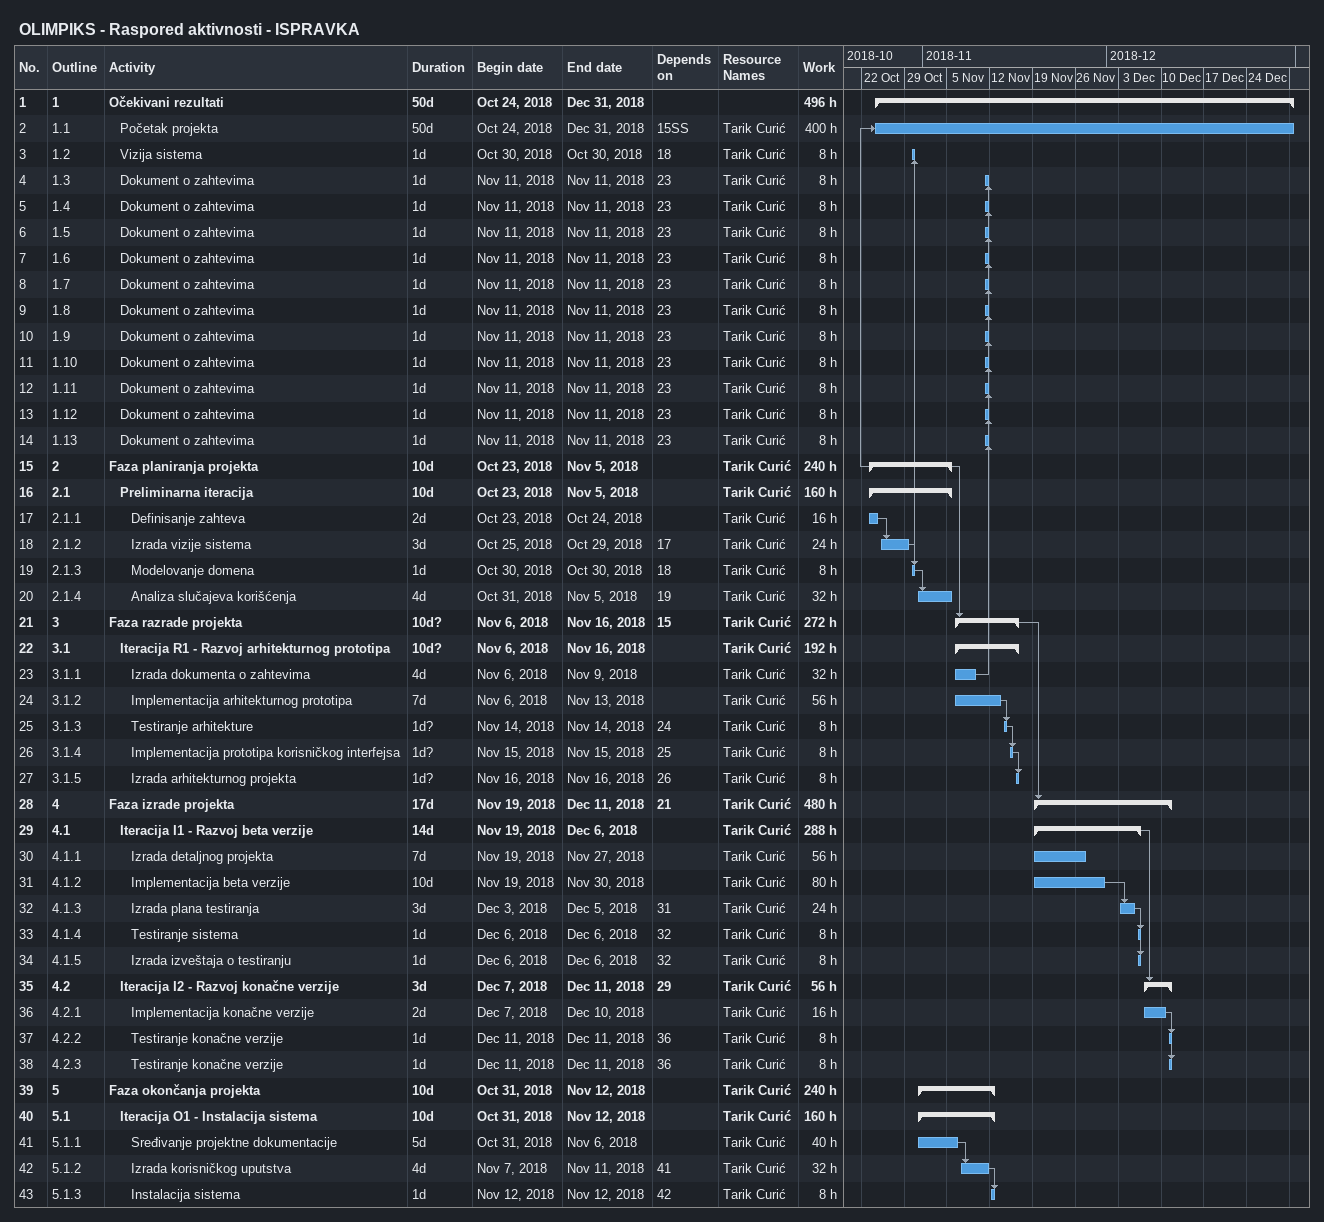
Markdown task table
OLIMPIKS - Raspored aktivnosti - ISPRAVKA

| ID | WBS | Task | Duration | Start | Finish | Predecessors | Resources | Work (h) |
|---|---|---|---|---|---|---|---|---|
| 1 | 1 | **Očekivani rezultati** | 50d | 2018-10-24 | 2018-12-31 |  |  | 496 |
| 2 | 1.1 | Početak projekta | 50d | 2018-10-24 | 2018-12-31 | 15SS | Tarik Curić | 400 |
| 3 | 1.2 | Vizija sistema | 1d | 2018-10-30 | 2018-10-30 | 18 | Tarik Curić | 8 |
| 4 | 1.3 | Dokument o zahtevima | 1d | 2018-11-11 | 2018-11-11 | 23 | Tarik Curić | 8 |
| 5 | 1.4 | Dokument o zahtevima | 1d | 2018-11-11 | 2018-11-11 | 23 | Tarik Curić | 8 |
| 6 | 1.5 | Dokument o zahtevima | 1d | 2018-11-11 | 2018-11-11 | 23 | Tarik Curić | 8 |
| 7 | 1.6 | Dokument o zahtevima | 1d | 2018-11-11 | 2018-11-11 | 23 | Tarik Curić | 8 |
| 8 | 1.7 | Dokument o zahtevima | 1d | 2018-11-11 | 2018-11-11 | 23 | Tarik Curić | 8 |
| 9 | 1.8 | Dokument o zahtevima | 1d | 2018-11-11 | 2018-11-11 | 23 | Tarik Curić | 8 |
| 10 | 1.9 | Dokument o zahtevima | 1d | 2018-11-11 | 2018-11-11 | 23 | Tarik Curić | 8 |
| 11 | 1.10 | Dokument o zahtevima | 1d | 2018-11-11 | 2018-11-11 | 23 | Tarik Curić | 8 |
| 12 | 1.11 | Dokument o zahtevima | 1d | 2018-11-11 | 2018-11-11 | 23 | Tarik Curić | 8 |
| 13 | 1.12 | Dokument o zahtevima | 1d | 2018-11-11 | 2018-11-11 | 23 | Tarik Curić | 8 |
| 14 | 1.13 | Dokument o zahtevima | 1d | 2018-11-11 | 2018-11-11 | 23 | Tarik Curić | 8 |
| 15 | 2 | **Faza planiranja projekta** | 10d | 2018-10-23 | 2018-11-05 |  | Tarik Curić | 240 |
| 16 | 2.1 | **Preliminarna iteracija** | 10d | 2018-10-23 | 2018-11-05 |  | Tarik Curić | 160 |
| 17 | 2.1.1 | Definisanje zahteva | 2d | 2018-10-23 | 2018-10-24 |  | Tarik Curić | 16 |
| 18 | 2.1.2 | Izrada vizije sistema | 3d | 2018-10-25 | 2018-10-29 | 17 | Tarik Curić | 24 |
| 19 | 2.1.3 | Modelovanje domena | 1d | 2018-10-30 | 2018-10-30 | 18 | Tarik Curić | 8 |
| 20 | 2.1.4 | Analiza slučajeva korišćenja | 4d | 2018-10-31 | 2018-11-05 | 19 | Tarik Curić | 32 |
| 21 | 3 | **Faza razrade projekta** | 10d? | 2018-11-06 | 2018-11-16 | 15 | Tarik Curić | 272 |
| 22 | 3.1 | **Iteracija R1 - Razvoj arhitekturnog prototipa** | 10d? | 2018-11-06 | 2018-11-16 |  | Tarik Curić | 192 |
| 23 | 3.1.1 | Izrada dokumenta o zahtevima | 4d | 2018-11-06 | 2018-11-09 |  | Tarik Curić | 32 |
| 24 | 3.1.2 | Implementacija arhitekturnog prototipa | 7d | 2018-11-06 | 2018-11-13 |  | Tarik Curić | 56 |
| 25 | 3.1.3 | Testiranje arhitekture | 1d? | 2018-11-14 | 2018-11-14 | 24 | Tarik Curić | 8 |
| 26 | 3.1.4 | Implementacija prototipa korisničkog interfejsa | 1d? | 2018-11-15 | 2018-11-15 | 25 | Tarik Curić | 8 |
| 27 | 3.1.5 | Izrada arhitekturnog projekta | 1d? | 2018-11-16 | 2018-11-16 | 26 | Tarik Curić | 8 |
| 28 | 4 | **Faza izrade projekta** | 17d | 2018-11-19 | 2018-12-11 | 21 | Tarik Curić | 480 |
| 29 | 4.1 | **Iteracija I1 - Razvoj beta verzije** | 14d | 2018-11-19 | 2018-12-06 |  | Tarik Curić | 288 |
| 30 | 4.1.1 | Izrada detaljnog projekta | 7d | 2018-11-19 | 2018-11-27 |  | Tarik Curić | 56 |
| 31 | 4.1.2 | Implementacija beta verzije | 10d | 2018-11-19 | 2018-11-30 |  | Tarik Curić | 80 |
| 32 | 4.1.3 | Izrada plana testiranja | 3d | 2018-12-03 | 2018-12-05 | 31 | Tarik Curić | 24 |
| 33 | 4.1.4 | Testiranje sistema | 1d | 2018-12-06 | 2018-12-06 | 32 | Tarik Curić | 8 |
| 34 | 4.1.5 | Izrada izveštaja o testiranju | 1d | 2018-12-06 | 2018-12-06 | 32 | Tarik Curić | 8 |
| 35 | 4.2 | **Iteracija I2 - Razvoj konačne verzije** | 3d | 2018-12-07 | 2018-12-11 | 29 | Tarik Curić | 56 |
| 36 | 4.2.1 | Implementacija konačne verzije | 2d | 2018-12-07 | 2018-12-10 |  | Tarik Curić | 16 |
| 37 | 4.2.2 | Testiranje konačne verzije | 1d | 2018-12-11 | 2018-12-11 | 36 | Tarik Curić | 8 |
| 38 | 4.2.3 | Testiranje konačne verzije | 1d | 2018-12-11 | 2018-12-11 | 36 | Tarik Curić | 8 |
| 39 | 5 | **Faza okončanja projekta** | 10d | 2018-10-31 | 2018-11-12 |  | Tarik Curić | 240 |
| 40 | 5.1 | **Iteracija O1 - Instalacija sistema** | 10d | 2018-10-31 | 2018-11-12 |  | Tarik Curić | 160 |
| 41 | 5.1.1 | Sređivanje projektne dokumentacije | 5d | 2018-10-31 | 2018-11-06 |  | Tarik Curić | 40 |
| 42 | 5.1.2 | Izrada korisničkog uputstva | 4d | 2018-11-07 | 2018-11-11 | 41 | Tarik Curić | 32 |
| 43 | 5.1.3 | Instalacija sistema | 1d | 2018-11-12 | 2018-11-12 | 42 | Tarik Curić | 8 |
